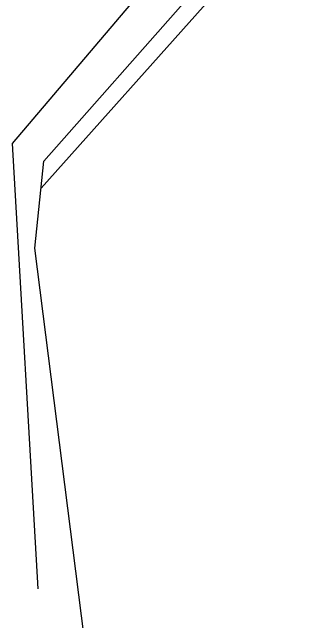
# Model space of a CAD drawing. Header units: millimetres. Extents: x -4430026 to 4783824, y 584 to 9593110.
# Drawn here: x 1505.2 to 1620.1, y 1104 to 1332.9 of the extents above; entities that cross this region are included whole.
import ezdxf

# ---------------------------------------------------------------- set-up
doc = ezdxf.new("R2010")
doc.units = ezdxf.units.MM
doc.layers.add('WAYPOINTS1', color=7, linetype='Continuous')

msp = doc.modelspace()

# ---------------------------------------------------------------- linework, layer by layer
at = {"layer": 'WAYPOINTS1', "linetype": 'Continuous'}
for p, q in [((1517.080125225113, 1276.919590985451, 103.7075370668876), (1620.105856313241, 1393.901019062896, 103.7075370668876)), ((1580.695728513749, 1372.393887421165, 103.7075370668876), (1505.191492166707, 1283.67664054041, 103.7075370668876)), ((1580.695728513749, 1372.393887421165, 103.7075370668876), (1505.191492166707, 1283.67664054041, 103.7075370668876)), ((1516.034828637132, 1266.82172053871, 103.7075370668876), (1611.399909455666, 1373.506984371741, 103.7075370668876)), ((1505.191492166707, 1283.67664054041, 103.7075370668876), (1514.873446946369, 1116.310535578106, 103.7075370668876)), ((1505.191492166707, 1283.67664054041, 103.7075370668876), (1514.873446946369, 1116.310535578106, 103.7075370668876)), ((1513.703069942874, 1244.296250322882, 103.7075370668876), (1517.080125225113, 1276.919590985451, 103.7075370668876)), ((1513.703069942874, 1244.296250322882, 103.7075370668876), (1517.080125225113, 1276.919590985451, 103.7075370668876)), ((1582.190414175728, 705.9586454611758, 103.7075370668876), (1513.703069942874, 1244.296250322882, 103.7075370668876)), ((1582.190414175728, 705.9586454611758, 103.7075370668876), (1513.703069942874, 1244.296250322882, 103.7075370668876))]:
    msp.add_line(p, q, dxfattribs=at)

doc.saveas('drawing.dxf')
